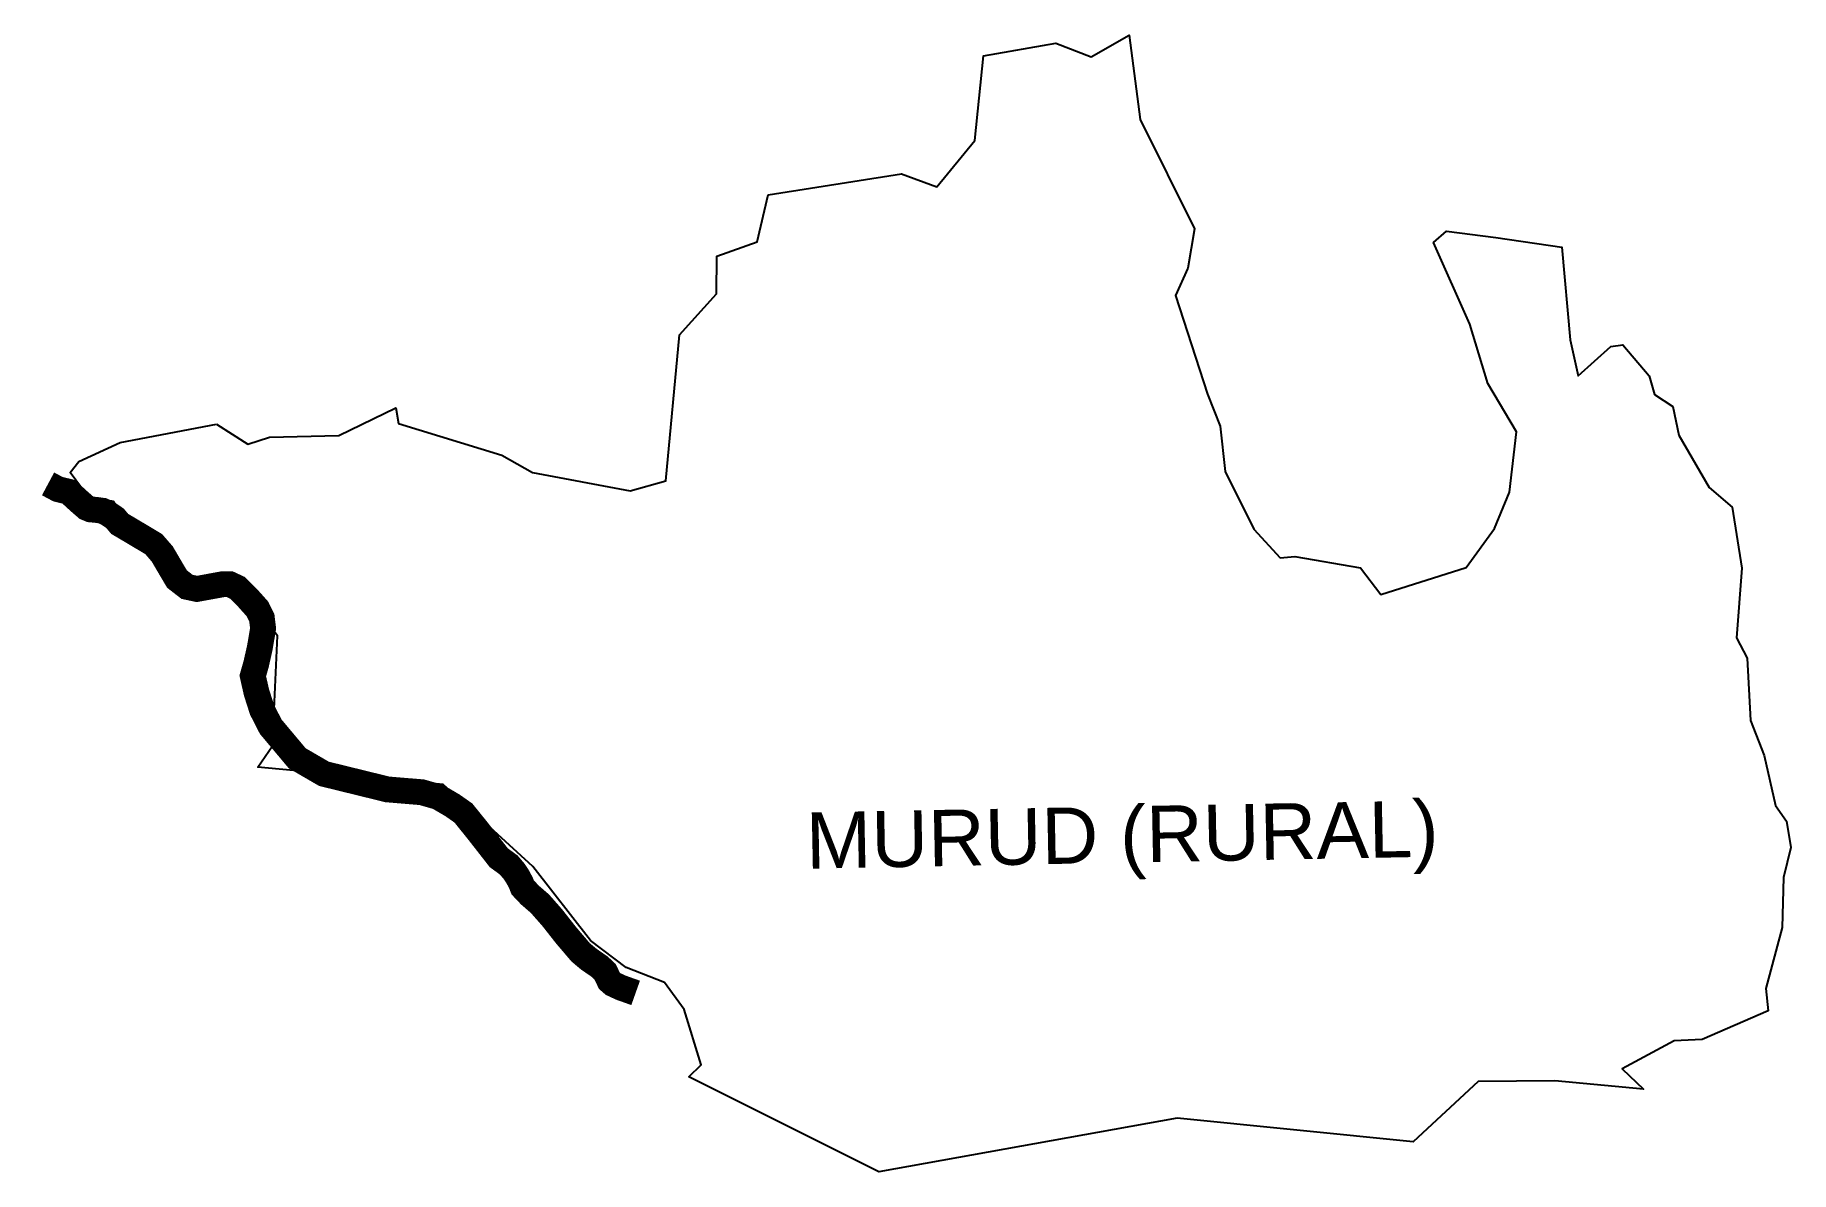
# Model space of a CAD drawing. Header units: metres. Extents: x 274747 to 285881, y 2028142 to 2074814.
# Drawn here: x 282485 to 285881, y 2028142 to 2030340 of the extents above; entities outside this region: 2.
import ezdxf

# ---------------------------------------------------------------- set-up
doc = ezdxf.new("R2010")
doc.units = ezdxf.units.M
doc.header["$MEASUREMENT"] = 0
for name, color, linetype in [('NATURALLY PROTECTED', 3, 'Continuous'), ('village', 3, 'Continuous'), ('VILLAGE NAME', 250, 'Continuous')]:
    doc.layers.add(name, color=color, linetype=linetype)
doc.styles.get("Standard").update_dxf_attribs({"font": 'arial.ttf'})

msp = doc.modelspace()

# ---------------------------------------------------------------- linework, layer by layer
at = {"layer": 'NATURALLY PROTECTED', "const_width": 50, "flags": 128}
for points in [[(274963.1, 2074788.5), (274961, 2074773.3), (274948.2, 2074695.2), (274940.5, 2074656.4), (274929.1, 2074613.7), (274923.8, 2074593.2), (274920.5, 2074578.9), (274916.9, 2074566), (274912.1, 2074547.9), (274908.9, 2074533.5), (274906.4, 2074522.6), (274901.8, 2074509.1), (274895.3, 2074483.2), (274884.1, 2074449.4), (274875, 2074420.6), (274862.6, 2074378.1), (274851.2, 2074342.2), (274850.4, 2074339.1)], [(274794.2, 2074199.6), (274788.1, 2074182.7), (274779.8, 2074162.3), (274773.5, 2074148.3), (274772.1, 2074145.1)]]:
    msp.add_lwpolyline(points, dxfattribs=at)
at = {"layer": 'NATURALLY PROTECTED', "color": 116, "true_color": 0x136734, "const_width": 50, "flags": 128}
msp.add_lwpolyline([(282510.5, 2029472.2), (282529.6, 2029462), (282550.3, 2029457), (282570.3, 2029438.7), (282584.8, 2029426.1), (282592.6, 2029422.9), (282603, 2029422), (282616.2, 2029420.2), (282628.5, 2029413.6), (282640, 2029405.7), (282649, 2029394.9), (282673.2, 2029380.6), (282714.8, 2029355.8), (282731.4, 2029336.6), (282745.9, 2029311.9), (282759.9, 2029288.2), (282779.3, 2029273.2), (282798.4, 2029269.1), (282849.3, 2029278.4), (282861.6, 2029278.4), (282876.8, 2029271.3), (282896.1, 2029252.1), (282915.4, 2029230.5), (282923.9, 2029213.2), (282926.4, 2029192.9), (282920.1, 2029155.5), (282912.8, 2029123.3), (282906.4, 2029101.1), (282913.6, 2029069.1), (282924.3, 2029035.7), (282941.2, 2029002.7), (282992.4, 2028941.7), (283044.1, 2028911.7), (283166.7, 2028881.6), (283233.1, 2028876.1), (283264.5, 2028867.2), (283292.9, 2028850.6), (283313.8, 2028835.9), (283341.4, 2028801.7), (283382.2, 2028749.5), (283401.5, 2028735.4), (283412, 2028723), (283418.2, 2028713.7), (283425.1, 2028700.9), (283428.4, 2028692.2), (283442.7, 2028677.1), (283461.6, 2028660.8), (283485.3, 2028634), (283512.3, 2028599.7), (283540.5, 2028566.6), (283556.7, 2028553.1), (283577, 2028539.1), (283587.8, 2028529), (283596.3, 2028511.3), (283602.8, 2028505.6), (283618.4, 2028498.3), (283646.9, 2028488.2)], dxfattribs=at)
at = {"layer": 'village'}
msp.add_lwpolyline([(282836.3, 2029587.6), (282896.8, 2029548.9)], dxfattribs=at)
at = {"layer": 'village', "color": 3, "true_color": 0x00ff00}
for points in [[(282896.8, 2029548.9, 0), (282938.9, 2029562.8, 0), (283073, 2029566, 0), (283182.8, 2029619, 0), (283188.1, 2029588.9, 0), (283388.4, 2029527.5, 0), (283447.2, 2029493.9, 0), (283636.2, 2029458.8, 0), (283705.4, 2029478.1, 0), (283732, 2029760.4, 0), (283803.4, 2029839.4, 0), (283803.8, 2029912.2, 0), (283881.6, 2029940.3, 0), (283903.3, 2030031.3, 0), (284161, 2030071.5, 0), (284229.2, 2030046.6, 0), (284302.6, 2030136.1, 0), (284319.7, 2030299.9, 0), (284459.5, 2030323.9, 0), (284527.9, 2030297.8, 0), (284601.6, 2030339.7, 0), (284622.5, 2030176.7, 0), (284727.6, 2029965.4, 0), (284715, 2029889.2, 0), (284690.7, 2029836.3, 0), (284752.6, 2029645.4, 0), (284777.1, 2029583.5, 0), (284786.9, 2029496.4, 0), (284842.7, 2029384.4, 0), (284893.6, 2029329.2, 0), (284921.7, 2029331.6, 0), (285049, 2029310, 0), (285087.8, 2029258.3, 0), (285252.9, 2029310.8, 0), (285308, 2029385.7, 0), (285336.7, 2029456.4, 0), (285350.4, 2029572.6, 0), (285295.3, 2029666.3, 0), (285260.3, 2029780.9, 0), (285189.9, 2029939.1, 0), (285215, 2029960.6, 0), (285310.4, 2029948.2, 0), (285438.3, 2029929.9, 0), (285454.2, 2029750.8, 0), (285470, 2029681.4, 0), (285533.1, 2029737.7, 0), (285556.2, 2029741.3, 0), (285607.1, 2029680.9, 0), (285617.1, 2029645.3, 0), (285652.9, 2029622, 0), (285664.5, 2029566.1, 0), (285723.3, 2029465.3, 0), (285767.7, 2029427.4, 0), (285786.2, 2029309.1, 0), (285775.8, 2029174.8, 0), (285796.8, 2029135.1, 0), (285803.1, 2029014.8, 0), (285829.1, 2028947.2, 0), (285851.2, 2028850.4, 0), (285872.9, 2028820.4, 0), (285881.1, 2028769.2, 0)], [(285881.1, 2028769.2, 0), (285866.6, 2028711.3, 0), (285864.2, 2028614.6, 0), (285832.5, 2028496.5, 0), (285836.9, 2028453.7, 0), (285709.4, 2028398.2, 0), (285655.2, 2028395.4, 0), (285554.5, 2028341.5, 0), (285596, 2028302, 0), (285424.5, 2028318.1, 0), (285276, 2028316.9, 0), (285150.6, 2028200.4, 0), (284693.9, 2028246, 0), (284117.5, 2028142.2, 0), (283749.9, 2028326.2, 0), (283773.7, 2028349, 0), (283740.6, 2028455.8, 0), (283702.8, 2028508.2, 0), (283628.4, 2028537.5, 0), (283559.9, 2028589.2, 0), (283448.2, 2028732.7, 0), (283274.4, 2028890.9, 0), (282916.5, 2028924.7, 0), (282944.5, 2028966.1, 0), (282954.4, 2029178.7, 0), (282880, 2029276.2, 0), (282794.8, 2029272.6, 0), (282714.7, 2029371, 0), (282666.1, 2029388.8, 0), (282636.9, 2029438.2, 0), (282588.3, 2029447, 0), (282553.2, 2029494, 0), (282569.8, 2029515.3, 0), (282649.7, 2029552.2, 0), (282836.3, 2029587.6, 0)]]:
    msp.add_polyline3d(points, dxfattribs=at)

# ---------------------------------------------------------------- texts
at = {"layer": 'VILLAGE NAME', "insert": (283975.1, 2028836.9), "char_height": 108.748, "attachment_point": 1, "rotation": 1.1028}
msp.add_mtext_dynamic_manual_height_columns('{\\fArial|b0|i0|c0|p34;MURUD (RURAL)}', width=1688.823, gutter_width=543.7, heights=[0], dxfattribs=at)

doc.saveas('drawing.dxf')
